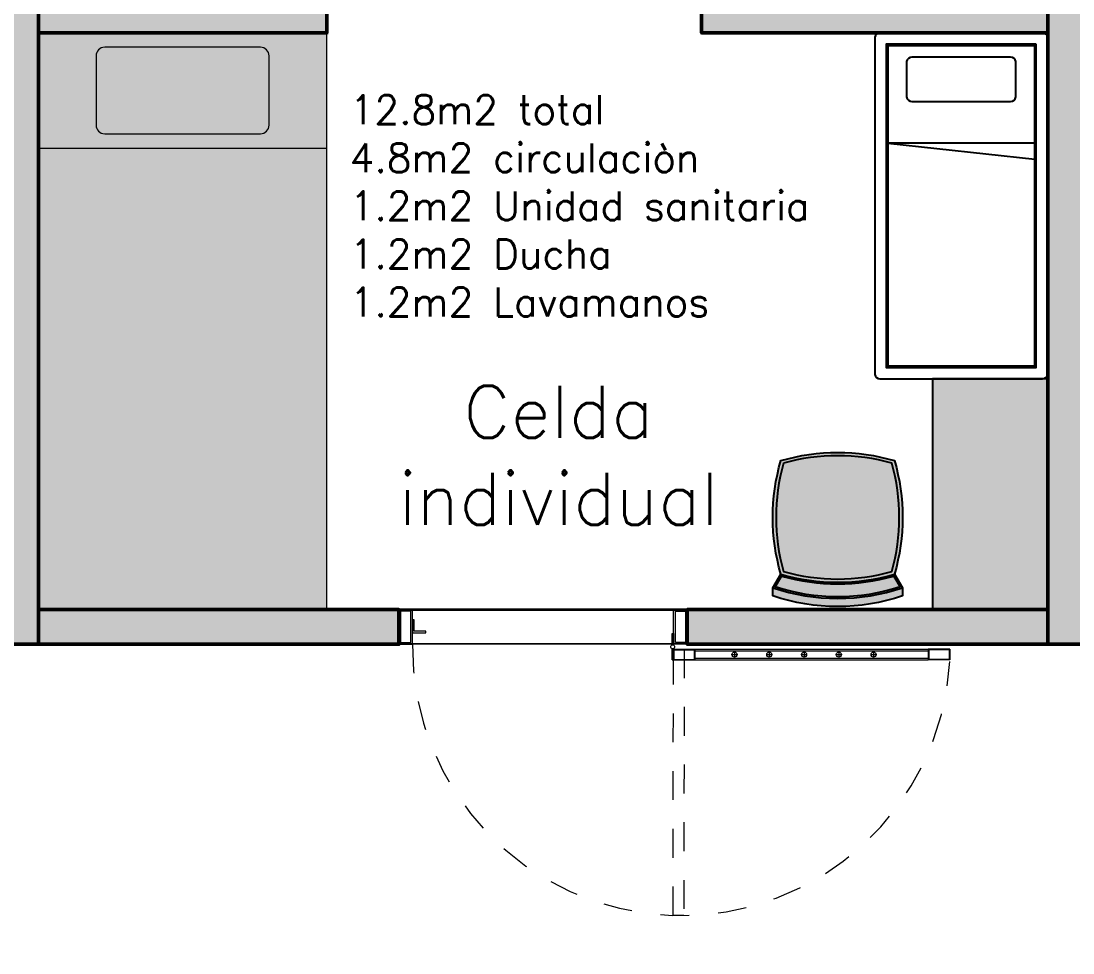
# Model space of a CAD drawing. Header units: metres. Extents: x 167 to 250, y 44 to 219.
# Drawn here: x 189.713 to 193.36, y 117.518 to 120.749 of the extents above; entities that cross this region are included whole.
import ezdxf

# ---------------------------------------------------------------- set-up
doc = ezdxf.new("R2010")
doc.units = ezdxf.units.M
doc.linetypes.add('$0$$7$HIDDEN', pattern=[0.375, 0.25, -0.125])
doc.linetypes.add('HIDDEN', pattern=[9.524999999999999, 6.35, -3.175])
for name, color, linetype, lineweight in [('A-CARP-MET', 166, 'Continuous', 13), ('A-MURO', 7, 'Continuous', 50), ('A-PLAN-3', 146, 'Continuous', 15), ('A-PLAN-ACHU5', 252, 'Continuous', 5), ('A-PROY', 6, 'HIDDEN', 9), ('A-PUER', 36, 'Continuous', 13), ('muros', 5, 'Continuous', 25)]:
    doc.layers.add(name, color=color, linetype=linetype, lineweight=lineweight)
doc.layers.add('A_MOBILIARIO', color=8, linetype='Continuous')
doc.layers.add('A_TEXTO', color=130, linetype='Continuous')
doc.styles.add('CORDENADAS', font='romans.shx', dxfattribs={"height": 1})

# ---------------------------------------------------------------- blocks, each defined once
blk = doc.blocks.new('Camastro sencillo')
at = {"true_color": 0xf2f2f2}
h = blk.add_hatch(color=7, dxfattribs=at)
h.dxf.hatch_style = 1
h.paths.add_polyline_path([(96.35373912448586, -6.714981265780494), (96.35373912448586, -4.714981265780494), (95.35373830660356, -4.714981347569534), (95.35373830660356, -6.714981347569534)])
at = {"layer": 'A-PLAN-3'}
blk.add_lwpolyline([(96.35373912448586, -6.714981265780494), (96.35373912448586, -4.714981265780494), (95.35373830660356, -4.714981347569534), (95.35373830660356, -6.714981347569534)], close=True, dxfattribs=at)
blk.add_lwpolyline([(95.5537475599021, -4.794980831002846), (95.5537475599021, -5.034980831002628, 0.414213562373095), (95.58374755990208, -5.064980831002828), (96.12374755990204, -5.064980831002828, 0.414213562373095), (96.15374755990224, -5.034980831002628), (96.15374755990224, -4.794980831002846, 0.414213562373095), (96.12374755990204, -4.764980831002646), (95.58374755990208, -4.764980831002646, 0.414213562373095)], format="xyb", close=True, dxfattribs=at)
blk.add_lwpolyline([(95.35374755990202, -5.114980831002555), (96.35373912448586, -5.114980831002555)], dxfattribs=at)
blk = doc.blocks.new('987dfg')
at = {"linetype": 'Continuous', "lineweight": 0}
blk.add_circle((-0.05049721979958122, -0.008753572488785721), 0.006794173723354803, dxfattribs=at)
at = {"layer": 'A-CARP-MET', "linetype": 'Continuous', "lineweight": 0}
for p, q in [((-0.04802906744589563, -0.0174193381292298), (-0.0480741938445135, -0.05450203006716947)), ((-0.04802906744589563, -0.0174193381292298), (0.02612836343723757, -0.01741933812900243)), ((-0.04656233891046213, -0.01893121569491996), (-0.04656233891046213, -0.05300875052034826)), ((-0.04656233891046213, -0.01893121569491996), (0.02461648587132004, -0.01893121569446521)), ((0.02461648587132004, -0.01893121569446521), (0.02461648587177478, -0.05300875051989351)), ((0.02612836343723757, -0.01741933812900243), (0.02612836343723757, -0.05452062808581104)), ((0.1550660409275224, -0.03596998310740673), (0.1727355302696196, -0.03596998310740673)), ((0.1639007855983436, -0.02713523843749499), (0.1639007855983436, -0.04480472777981959)), ((0.2756452332873778, -0.03596998310649724), (0.293314722629475, -0.03596998310695199)), ((0.284479977958199, -0.027135238435676), (0.284479977958199, -0.04480472777777322)), ((0.3962244256472331, -0.03596998310649724), (0.4138939149893304, -0.03596998310649724)), ((0.4050591703180544, -0.02713523843544863), (0.4050591703180544, -0.04480472777754585)), ((0.5168036180070885, -0.03596998310695199), (0.5344731073491857, -0.03596998310717936)), ((0.5256383626783645, -0.02713523843613075), (0.5256383626783645, -0.04480472777777322)), ((0.6373828103669439, -0.03596998310649724), (0.6550522997090411, -0.03596998310649724)), ((0.6462175550382199, -0.02713523843544863), (0.6462175550377651, -0.04480472777754585)), ((0.8357974200862373, -0.0174193381292298), (0.8357974200862373, -0.05452062808603841)), ((0.9099999999998545, -0.01741933812900243), (0.8357974200862373, -0.01741933812900243)), ((0.8373092976521548, -0.01893121569446521), (0.8373092976517, -0.05300875052012088)), ((0.9084881224343917, -0.01893121569491996), (0.8373092976521548, -0.01893121569446521)), ((0.9084881224343917, -0.01893121569491996), (0.908488122433937, -0.05300875052012088)), ((0.9099999999998545, -0.01741933812900243), (0.9099999999998545, -0.05452062808603841)), ((-0.04807421647637966, -0.05452062808626579), (0.02612836343769231, -0.05452062808558367)), ((-0.04656233891046213, -0.05300875052034826), (0.02461648587177478, -0.05300875051989351)), ((0.9099999999998545, -0.05452062808603841), (0.8357974200862373, -0.05452062808581104)), ((0.908488122433937, -0.05300875052012088), (0.8373092976517, -0.05300875052012088))]:
    blk.add_line(p, q, dxfattribs=at)
for points in [[(-0.9528813617430387, 0.1199999999998909), (-0.9999999999881766, 0.1199999999998909), (-0.9999999999881766, 0), (-0.9528813617430387, 0)], [(-0.9587711915237378, 0.1141101702191918), (-0.9941101702074775, 0.1141101702191918), (-0.9941101702074775, 0.005889829780699074), (-0.9587711915237378, 0.005889829780699074)], [(-0.04711863824513784, 0.1199999999998909), (0, 0.1199999999998909), (0, 0), (-0.04711863824513784, 0)], [(-0.04122880846443877, 0.1141101702191918), (-0.005889829780699074, 0.1141101702191918), (-0.005889829780699074, 0.005889829780699074), (-0.04122880846443877, 0.005889829780699074)], [(-0.9528813617430387, 0.03901348310864705), (-0.9068621583901404, 0.03901348310864705), (-0.9068621583901404, 0.04490331288934613), (-0.9469915319623396, 0.04490331288934613), (-0.9469915319623396, 0.08464806975553074), (-0.9528813617430387, 0.08464806975553074)]]:
    blk.add_lwpolyline(points, close=True, dxfattribs=at)
at = {"layer": 'A-CARP-MET', "linetype": 'Continuous', "lineweight": 0, "flags": 128}
for points in [[(-0.05258257613513706, -0.002252912935091445), (-0.05258257613513706, 0.03710128995680861), (-0.04794491489064967, 0.03710128995680861), (-0.04794491489064967, -0.002252912934864071)], [(-0.05266384217338782, -0.01518321093863051), (-0.0526638422020369, -0.05452062808626579), (-0.04807421647637966, -0.05452062808626579), (-0.04802630499398219, -0.01514928854089703)], [(-0.04802630499398219, -0.01514928854089703), (-0.04807421647637966, -0.05452062808626579), (-0.05266384217338782, -0.05452062808626579), (-0.05266377021143853, -0.01519304885687234)]]:
    blk.add_lwpolyline(points, dxfattribs=at)
at = {"layer": 'A-CARP-MET', "linetype": 'Continuous', "lineweight": 0}
for centre in [(0.1639007855987984, -0.03596998310717936), (0.284479977958199, -0.03596998310695199), (0.4050591703185091, -0.03596998310626986), (0.5256383626783645, -0.03596998310695199), (0.6462175550382199, -0.03596998310649724)]:
    blk.add_circle(centre, 0.008834744671074651, dxfattribs=at)
at = {"layer": 'A-PROY', "linetype": '$0$$7$HIDDEN', "lineweight": 0, "ltscale": 0.0075}
blk.add_lwpolyline([(-0.01092777748908702, -0.0174193381292298), (-0.01144935502134103, -0.9400000000000546), (-0.0485506449786044, -0.9400000000000546), (-0.04802906744589563, -0.0174193381292298)], close=True, dxfattribs=at)
blk.add_arc((-0.02073973222559289, -0.00823693052575436), 0.9321780218949176, 179.4937152713148, 356.8167757276705, dxfattribs=at)
at = {"layer": 'A-PUER', "linetype": 'Continuous', "lineweight": 0}
for p, q in [((0.02612836343723757, -0.01741933812900243), (0.8357974200862373, -0.0174193381292298)), ((0.02612836343723757, -0.02321703303960021), (0.8357974200862373, -0.02321703303778122)), ((0.02612836343723757, -0.04872293317475851), (0.8357974200862373, -0.04872293317339427)), ((0.02612836343769231, -0.05452062808558367), (0.8357974200862373, -0.05452062808603841))]:
    blk.add_line(p, q, dxfattribs=at)
blk = doc.blocks.new('CUNA PLANTA')
at = {"layer": 'A_MOBILIARIO'}
for points in [[(3254.052639319073, 1626.765634431117), (3254.052639319073, 1626.202420927517)], [(3255.237388946033, 1626.784027679317), (3254.067889692112, 1626.784027679317)], [(3255.252639319072, 1626.202420927517), (3255.252639319072, 1626.765634431117)], [(3254.870490600991, 1626.229027679317), (3254.870490600991, 1626.739027679317), (3254.814334207008, 1626.229027679317)], [(3255.014744410359, 1626.655480609349), (3255.014744410359, 1626.312574749285)], [(3255.152875313689, 1626.673499942266), (3255.029994783398, 1626.673499942266)], [(3255.168125686727, 1626.312574749285), (3255.168125686727, 1626.655480609349)], [(3255.029994783398, 1626.294555416368), (3255.152875313689, 1626.294555416368)], [(3254.067889692112, 1626.184027679317), (3255.237388946033, 1626.184027679317)]]:
    blk.add_lwpolyline(points, dxfattribs=at)
for points in [[(3255.212639319073, 1626.224027679317), (3255.212639319073, 1626.744027679317), (3254.092639319073, 1626.744027679317), (3254.092639319073, 1626.224027679316)], [(3255.207639319073, 1626.229027679317), (3255.207639319073, 1626.739027679317), (3254.097639319073, 1626.739027679317), (3254.097639319073, 1626.229027679316)]]:
    blk.add_lwpolyline(points, close=True, dxfattribs=at)
for centre, start, end in [((3254.071130930399, 1626.76582138873), 100.0945216386392, 180.5792635905284), ((3255.234147707746, 1626.76582138873), 359.4207364094715, 79.90547836137864), ((3255.033236021685, 1626.655293651678), 100.0945216386392, 180.5792635905284), ((3255.149634075402, 1626.655293651678), 359.4207364094715, 79.90547836137864), ((3255.033236021685, 1626.312761706956), 179.4207364094766, 259.9054783613586), ((3255.149634075402, 1626.312761706956), 280.0945216386195, 0.5792635905234478), ((3254.071130930399, 1626.202233969904), 179.4207364094766, 259.9054783613586), ((3255.234147707746, 1626.202233969904), 280.0945216386214, 0.5792635905234415)]:
    blk.add_arc(centre, 0.01849255641045999, start, end, dxfattribs=at)
blk = doc.blocks.new('SILLASASASA')
at = {"layer": 'A_MOBILIARIO', "true_color": 0xffffff}
h = blk.add_hatch(color=7, dxfattribs=at)
h.dxf.hatch_style = 1
edge = h.paths.add_edge_path()
edge.add_arc((3028.326373051444, 1145.720623481861), 0.7031250000020737, 73.739795291691, 106.260204708309, ccw=False)
edge.add_line((3028.523248051444, 1146.395623481863), (3028.570651011075, 1146.423748481862))
edge.add_line((3028.570651011075, 1146.423748481862), (3028.598776011075, 1146.423748481862))
edge.add_arc((3027.932623051444, 1146.198748481862), 0.7031249999999879, -18.662924884937013, 18.662924884954577, ccw=False)
edge.add_line((3028.598776011075, 1145.973748481862), (3028.570651011075, 1145.973748481862))
edge.add_line((3028.570651011075, 1145.973748481862), (3028.523248051444, 1146.001873481862))
edge.add_arc((3028.326373051444, 1146.676873481864), 0.7031250000020737, 253.739795291691, 286.260204708309, ccw=False)
edge.add_arc((3028.804498051445, 1146.198748481862), 0.7031250000015734, 163.7397952916806, 196.2602047083016, ccw=False)
at = {"color": 251}
for points in [[(3028.138592923644, 1146.010968354064, 0.1382993637587386), (3028.514153179243, 1146.010968354064, 0.1382993637587905), (3028.514153179243, 1146.386528609662, 0.1382993637587402), (3028.138592923644, 1146.386528609662, 0.13829936375876)], [(3028.567514835945, 1146.415347174081, -0.1592032488579813), (3028.567514835945, 1145.982149789643), (3028.529857344295, 1146.004492634075, 0.1397162940437601), (3028.529857344295, 1146.393004329649)]]:
    blk.add_lwpolyline(points, format="xyb", close=True, dxfattribs=at)
for centre, radius, start, end in [((3027.904498051443, 1146.198748481863), 0.7031250000012629, 341.3370751150412, 18.66292488495881), ((3027.848248051443, 1146.198748481863), 0.7031250000012573, 343.7397952917026, 16.26020470829737)]:
    blk.add_arc(centre, radius, start, end, dxfattribs=at)
at = {"layer": 'A_MOBILIARIO'}
blk.add_lwpolyline([(3028.129498051443, 1146.395623481863, -0.1428571428571262), (3028.523248051444, 1146.395623481863), (3028.570651011075, 1146.423748481862), (3028.598776011075, 1146.423748481862, -0.1643201794182411), (3028.598776011075, 1145.973748481862), (3028.570651011075, 1145.973748481862), (3028.523248051444, 1146.001873481862, -0.1428571428571262), (3028.129498051443, 1146.001873481862, -0.1428571428571391)], format="xyb", close=True, dxfattribs=at)

msp = doc.modelspace()

# ---------------------------------------------------------------- hatches: boundary and pattern name
at = {"layer": 'A-PLAN-ACHU5'}
h = msp.add_hatch(dxfattribs=at)
h.set_pattern_fill('AR-CONC', color=256, scale=0.0005, angle=180)
h.set_pattern_definition([(230, (208.789006561005, -94.34764594847161), (-0.09109233449800201, 0.007969542769451575), [0.009525, -0.104775]), (175, (208.789006561005, -94.34764594847161), (0.01762171071248464, -0.09552842261951758), [0.00762, -0.08382029208500001]), (280.4514447, (208.7814155575047, -94.34698182172156), (-0.07347062354517667, -0.08755887595609754), [0.008095004399999939, -0.0890451222999995]), (226.1842, (208.789006561005, -94.3730459484716), (-0.135539520446065, 0.02102116396636362), [0.01428749999999998, -0.1571624999999996]), (276.63555761, (208.7777116110046, -94.37129419847156), (-0.1187020670257516, -0.1237130622988607), [0.01214251157, -0.13356780408]), (171.18415117, (208.789006561005, -94.3730459484716), (-0.1187020670324886, -0.1237130622927663), [0.011429983535, -0.12572986596]), (201, (208.7763065610047, -94.36669594847172), (-0.07580719563456623, 0.05113259909354383), [0.009525, -0.104775]), (146, (208.7763065610047, -94.36669594847172), (-0.03090101417382357, -0.09209398306115962), [0.00762, -0.08381999999999999]), (251.4514449999999, (208.7699892947044, -94.36243489852154), (-0.1067082096393581, -0.04096138444295259), [0.008095004399999939, -0.0890449687999995]), (217.5, (208.789006561005, -94.34764594847161), (-0.001544301625295923, -0.04227751943657655), [0, -0.082804, 0, -0.08509, 0, -0.0841375]), (187.4999999999999, (208.789006561005, -94.34764594847161), (-0.03340983125515289, -0.05009028740905975), [0, -0.04851399999999999, 0, -0.080899, 0, -0.03206750000000001]), (147.5, (208.8173275610047, -94.34764594847161), (-0.06779529758343569, 0.002864371996336745), [0, -0.03175, 0, -0.09906000000000001, 0, -0.131445]), (137.5, (208.830027561005, -94.34764594847161), (-0.07406459069300902, -0.01271324551666649), [0, -0.041275, 0, -0.065786, 0, -0.093345])])
h.paths.add_polyline_path([(187.3529024566242, 120.7081985892148), (186.1529024566239, 120.7082051538644), (186.1529024566239, 118.7082051538644), (187.4029024566303, 118.7082051538644), (187.4029024566303, 118.5882051538642), (186.032902456624, 118.5882051538645), (186.032902456624, 121.9482051538644), (187.2329024566238, 121.9482051538644), (187.2329024566238, 122.880366860076), (187.7028998300138, 122.880366860076), (187.7028998300138, 122.7603668600761), (187.3529024566242, 122.7601752869223), (187.3529024566242, 121.8282051538645), (186.1529024566239, 121.8282051538645), (186.1529024566239, 120.8282051538645), (187.3529024566242, 120.8281985892147)])
h.paths.add_polyline_path([(188.0529013848286, 122.7603653267677), (187.8529009559484, 122.7603642108554), (187.8529009559484, 122.8803642108553), (188.0529013848286, 122.8803653267678)])
h.paths.add_polyline_path([(188.4029025286886, 122.7603628250474), (188.2029020998084, 122.7603617091349), (188.2029020998084, 122.8803617091351), (188.4029025286886, 122.8803628250473)])
h.paths.add_polyline_path([(188.7529036725487, 122.7603603233269), (188.5529032436689, 122.7603592074147), (188.5529032436689, 122.8803592074146), (188.7529036725487, 122.8803603233268)], flags=17)
h.paths.add_polyline_path([(189.7729024566238, 118.5882051538645), (188.4029024566184, 118.5882051538642), (188.4029024566184, 118.7082051538644), (189.6529024566239, 118.7082051538644), (189.6529024566239, 120.7082051538644), (188.6529024566239, 120.7082055396579), (188.6529024566239, 120.8282055396578), (189.6529024566239, 120.8282051538645), (189.6529024566239, 122.7603668600761), (188.9029051741277, 122.7603668600761), (188.9029051741277, 122.880366860076), (189.7729024566238, 122.880366860076)])
h = msp.add_hatch(dxfattribs=at)
h.set_pattern_fill('AR-CONC', color=256, scale=0.0005, angle=180)
h.set_pattern_definition([(230, (208.6690065610051, -94.34764594847161), (-0.09109233449800201, 0.007969542769451575), [0.009525, -0.104775]), (175, (208.6690065610051, -94.34764594847161), (0.01762171071248464, -0.09552842261951758), [0.00762, -0.08382029208500001]), (280.4514447, (208.6614155575048, -94.34698182172156), (-0.07347062354517667, -0.08755887595609754), [0.008095004399999939, -0.0890451222999995]), (226.1842, (208.6690065610051, -94.3730459484716), (-0.135539520446065, 0.02102116396636362), [0.01428749999999998, -0.1571624999999996]), (276.63555761, (208.6577116110047, -94.37129419847156), (-0.1187020670257516, -0.1237130622988607), [0.01214251157, -0.13356780408]), (171.18415117, (208.6690065610051, -94.3730459484716), (-0.1187020670324886, -0.1237130622927663), [0.011429983535, -0.12572986596]), (201, (208.6563065610048, -94.36669594847172), (-0.07580719563456623, 0.05113259909354383), [0.009525, -0.104775]), (146, (208.6563065610048, -94.36669594847172), (-0.03090101417382357, -0.09209398306115962), [0.00762, -0.08381999999999999]), (251.4514449999999, (208.6499892947045, -94.36243489852154), (-0.1067082096393581, -0.04096138444295259), [0.008095004399999939, -0.0890449687999995]), (217.5, (208.6690065610051, -94.34764594847161), (-0.001544301625295923, -0.04227751943657655), [0, -0.082804, 0, -0.08509, 0, -0.0841375]), (187.4999999999999, (208.6690065610051, -94.34764594847161), (-0.03340983125515289, -0.05009028740905975), [0, -0.04851399999999999, 0, -0.080899, 0, -0.03206750000000001]), (147.5, (208.6973275610048, -94.34764594847161), (-0.06779529758343569, 0.002864371996336745), [0, -0.03175, 0, -0.09906000000000001, 0, -0.131445]), (137.5, (208.7100275610051, -94.34764594847161), (-0.07406459069300902, -0.01271324551666649), [0, -0.041275, 0, -0.065786, 0, -0.093345])])
h.paths.add_polyline_path([(192.072902456624, 120.7081985892148), (193.2729024566238, 120.7082051538644), (193.2729024566238, 118.7082051538644), (192.0229024566183, 118.7082051538644), (192.0229024566183, 118.5882051538642), (193.3929024566237, 118.5882051538645), (193.3929024566237, 121.9482051538644), (192.1929024566239, 121.9482051538644), (192.1929024566239, 122.880366860076), (191.7229050832343, 122.880366860076), (191.7229050832343, 122.7603668600761), (192.072902456624, 122.7601752869223), (192.072902456624, 121.8282051538645), (193.2729024566238, 121.8282051538645), (193.2729024566238, 120.8282051538645), (192.072902456624, 120.8281985892147)])
h.paths.add_polyline_path([(191.3729035284191, 122.7603653267677), (191.5729039572993, 122.7603642108554), (191.5729039572993, 122.8803642108553), (191.3729035284191, 122.8803653267678)])
h.paths.add_polyline_path([(191.0229023845591, 122.7603628250474), (191.2229028134393, 122.7603617091349), (191.2229028134393, 122.8803617091351), (191.0229023845591, 122.8803628250473)])
h.paths.add_polyline_path([(190.672901240699, 122.7603603233269), (190.8729016695793, 122.7603592074147), (190.8729016695793, 122.8803592074146), (190.672901240699, 122.8803603233268)], flags=17)
h.paths.add_polyline_path([(189.6529024566239, 118.5882051538645), (191.0229024566302, 118.5882051538642), (191.0229024566302, 118.7082051538644), (189.7729024566238, 118.7082051538644), (189.7729024566238, 120.7082051538644), (190.7729024566238, 120.7082055396579), (190.7729024566238, 120.8282055396578), (189.7729024566238, 120.8282051538645), (189.7729024566238, 122.7603668600761), (190.52289973912, 122.7603668600761), (190.52289973912, 122.880366860076), (189.6529024566239, 122.880366860076)])
h = msp.add_hatch(dxfattribs=at)
h.set_pattern_fill('AR-CONC', color=256, scale=0.0005, angle=180)
h.set_pattern_definition([(230, (216.0290065610043, -94.34764594847161), (-0.09109233449800201, 0.007969542769451575), [0.009525, -0.104775]), (175, (216.0290065610043, -94.34764594847161), (0.01762171071248464, -0.09552842261951758), [0.00762, -0.08382029208500001]), (280.4514447, (216.021415557504, -94.34698182172156), (-0.07347062354517667, -0.08755887595609754), [0.00809500439999994, -0.08904512229999952]), (226.1842, (216.0290065610043, -94.3730459484716), (-0.135539520446065, 0.02102116396636362), [0.01428749999999998, -0.1571624999999996]), (276.63555761, (216.017711611004, -94.37129419847156), (-0.1187020670257516, -0.1237130622988607), [0.01214251157, -0.13356780408]), (171.18415117, (216.0290065610043, -94.3730459484716), (-0.1187020670324886, -0.1237130622927663), [0.011429983535, -0.12572986596]), (201, (216.0163065610041, -94.36669594847172), (-0.07580719563456623, 0.05113259909354383), [0.009525, -0.104775]), (146, (216.0163065610041, -94.36669594847172), (-0.03090101417382357, -0.09209398306115962), [0.00762, -0.08381999999999999]), (251.4514449999999, (216.0099892947042, -94.36243489852154), (-0.1067082096393581, -0.04096138444295259), [0.00809500439999994, -0.08904496879999951]), (217.5, (216.0290065610043, -94.34764594847161), (-0.001544301625295923, -0.04227751943657655), [0, -0.082804, 0, -0.08509, 0, -0.0841375]), (187.4999999999999, (216.0290065610043, -94.34764594847161), (-0.03340983125515289, -0.05009028740905975), [0, -0.04851399999999999, 0, -0.080899, 0, -0.03206750000000001]), (147.5, (216.0573275610041, -94.34764594847161), (-0.06779529758343569, 0.002864371996336745), [0, -0.03175, 0, -0.09906000000000001, 0, -0.131445]), (137.5, (216.0700275610043, -94.34764594847161), (-0.07406459069300902, -0.01271324551666649), [0, -0.041275, 0, -0.065786, 0, -0.093345])])
h.paths.add_polyline_path([(194.5929024566235, 120.7081985892148), (193.3929024566237, 120.7082051538644), (193.3929024566237, 118.7082051538644), (194.6429024566296, 118.7082051538644), (194.6429024566296, 118.5882051538642), (193.2729024566238, 118.5882051538645), (193.2729024566238, 121.9482051538644), (194.4729024566236, 121.9482051538644), (194.4729024566236, 122.880366860076), (194.9428998300132, 122.880366860076), (194.9428998300132, 122.7603668600761), (194.5929024566235, 122.7601752869223), (194.5929024566235, 121.8282051538645), (193.3929024566237, 121.8282051538645), (193.3929024566237, 120.8282051538645), (194.5929024566235, 120.8281985892147)])
h.paths.add_polyline_path([(195.2929013848284, 122.7603653267677), (195.0929009559482, 122.7603642108554), (195.0929009559482, 122.8803642108553), (195.2929013848284, 122.8803653267678)])
h.paths.add_polyline_path([(195.6429025286884, 122.7603628250474), (195.4429020998082, 122.7603617091349), (195.4429020998082, 122.8803617091351), (195.6429025286884, 122.8803628250473)])
h.paths.add_polyline_path([(195.9929036725484, 122.7603603233269), (195.7929032436682, 122.7603592074147), (195.7929032436682, 122.8803592074146), (195.9929036725484, 122.8803603233268)], flags=17)
h.paths.add_polyline_path([(197.0129024566236, 118.5882051538645), (195.6429024566178, 118.5882051538642), (195.6429024566178, 118.7082051538644), (196.8929024566237, 118.7082051538644), (196.8929024566237, 120.7082051538644), (195.8929024566237, 120.7082055396579), (195.8929024566237, 120.8282055396578), (196.8929024566237, 120.8282051538645), (196.8929024566237, 122.7603668600761), (196.1429051741275, 122.7603668600761), (196.1429051741275, 122.880366860076), (197.0129024566236, 122.880366860076)])
at = {"layer": 'A_MOBILIARIO', "true_color": 0xffffff}
h = msp.add_hatch(color=7, dxfattribs=at)
h.dxf.hatch_style = 1
h.paths.add_polyline_path([(193.2729022748822, 119.5082051538648), (192.8729023657529, 119.5082051538648), (192.8729023657529, 118.7082051538644), (193.2729024566238, 118.7082051538644)])

# ---------------------------------------------------------------- linework, layer by layer
at = {"color": 3, "const_width": 0.01}
msp.add_lwpolyline([(189.7729024566238, 118.7082051538644), (193.2729024566238, 118.7082051538644), (193.2729024566238, 120.7082051538644), (192.072902456624, 120.7082051538644), (192.072902456624, 120.8282051538645), (193.2729024566238, 120.8282051538645), (193.2729024566238, 121.8282051538645), (192.072902456624, 121.8282051538645), (192.072902456624, 122.7603668600761), (189.7729024566238, 122.7603668600761), (189.7729024566238, 120.8282051538645), (190.7729024566238, 120.8282051538645), (190.7729024566238, 120.7082051538644), (189.7729024566238, 120.7082051538644)], close=True, dxfattribs=at)
at = {"layer": 'A-MURO'}
for points in [[(188.9029051741277, 122.880366860076), (189.7729024566238, 122.880366860076), (189.7729024566238, 118.5882051538645), (188.4029024566184, 118.5882051538642), (188.4029024566184, 118.7082051538644), (189.6529024566239, 118.7082051538644), (189.6529024566239, 120.7082051538644), (188.6529024566239, 120.7082051538644), (188.6529024566239, 120.8282051538645), (189.6529024566239, 120.8282051538645), (189.6529024566239, 122.7603668600761), (188.9029051741277, 122.7603668600761), (188.9029051741277, 122.8805915768389)], [(190.52289973912, 122.880366860076), (189.6529024566239, 122.880366860076), (189.6529024566239, 118.5882051538645), (191.0229024566302, 118.5882051538642), (191.0229024566302, 118.7082051538644), (189.7729024566238, 118.7082051538644), (189.7729024566238, 120.7082051538644), (190.7729024566238, 120.7082051538644), (190.7729024566238, 120.8282051538645), (189.7729024566238, 120.8282051538645), (189.7729024566238, 122.7603668600761), (190.52289973912, 122.7603668600761), (190.52289973912, 122.8805915768389)], [(191.7229050832343, 122.7603667781602), (191.7229050832343, 122.880366860076), (192.1929024566239, 122.880366860076), (192.1929024566239, 121.9482051538644), (193.3929024566237, 121.9482051538644), (193.3929024566237, 118.5882051538645), (192.0229024566183, 118.5882051538642), (192.0229024566183, 118.7082051538644), (193.2729024566238, 118.7082051538644), (193.2729024566238, 120.7082051538644), (192.072902456624, 120.7081985892148), (192.072902456624, 120.8281985892147), (193.2729024566238, 120.8282051538645), (193.2729024566238, 121.8282051538645), (192.072902456624, 121.8282051538645), (192.072902456624, 122.7601752869223), (191.7229050832343, 122.7603668600761)], [(194.9428998300132, 122.7603667781602), (194.9428998300132, 122.880366860076), (194.4729024566236, 122.880366860076), (194.4729024566236, 121.9482051538644), (193.2729024566238, 121.9482051538644), (193.2729024566238, 118.5882051538645), (194.6429024566296, 118.5882051538642), (194.6429024566296, 118.7082051538644), (193.3929024566237, 118.7082051538644), (193.3929024566237, 120.7082051538644), (194.5929024566235, 120.7081985892148), (194.5929024566235, 120.8281985892147), (193.3929024566237, 120.8282051538645), (193.3929024566237, 121.8282051538645), (194.5929024566235, 121.8282051538645), (194.5929024566235, 122.7601752869223), (194.9428998300132, 122.7603668600761)]]:
    msp.add_lwpolyline(points, dxfattribs=at)
at = {"layer": 'A_MOBILIARIO'}
msp.add_lwpolyline([(193.2729022748822, 119.5082051538648), (192.8729023657529, 119.5082051538648), (192.8729023657529, 118.7082051538644), (193.2729024566238, 118.7082051538644)], close=True, dxfattribs=at)
at = {"layer": 'muros', "color": 242, "true_color": 0xcd2027}
msp.add_lwpolyline([(215.7247543084748, 116.1882051921226), (215.7247543084748, 118.5903667782854), (175.2929024566251, 118.5882051538645), (175.2929024566251, 116.1882051921226), (180.9529024555054, 116.1882051837515), (180.9529024555054, 116.1882051837516), (195.2434272719283, 116.1882051837514), (195.2434272719283, 116.1882051538641), (215.7247543084748, 116.1882051921226)], dxfattribs=at)

# ---------------------------------------------------------------- block references
at = {"color": 3}
msp.add_blockref('Camastro sencillo', (94.4191641500206, 125.4231864196449), dxfattribs=at)
at = {"layer": 'A_MOBILIARIO'}
for name, p, rotation in [('CUNA PLANTA', (1819.456930135942, -3134.544434165208), 90.00000000000001), ('SILLASASASA', (-953.6542211003257, 3147.354450728285), 270)]:
    msp.add_blockref(name, p, dxfattribs=dict(at, rotation=rotation))
msp.add_blockref('987dfg', (192.0229024566183, 118.5882051538645), dxfattribs=at)

# ---------------------------------------------------------------- texts
at = {"layer": 'A_TEXTO', "insert": (190.8524893334277, 120.4915907156459), "char_height": 0.1, "attachment_point": 1, "style": 'CORDENADAS'}
msp.add_mtext_dynamic_manual_height_columns('12.8m2 total\\P4.8m2 circulaciòn\\P1.2m2 Unidad sanitaria\\P1.2m2 Ducha\\P1.2m2 Lavamanos', width=1.786714285714285, gutter_width=10.7189543030325, heights=[0], dxfattribs=at)
at = {"layer": 'A_TEXTO', "color": 1, "insert": (190.9770290923556, 119.4845979058469), "char_height": 0.1810289480162841, "attachment_point": 1, "style": 'CORDENADAS'}
msp.add_mtext_dynamic_manual_height_columns('\\pxqc;Celda \\Pindividual', width=1.200049516826044, gutter_width=9.051447400814206, heights=[0], dxfattribs=at)

doc.saveas('drawing.dxf')
